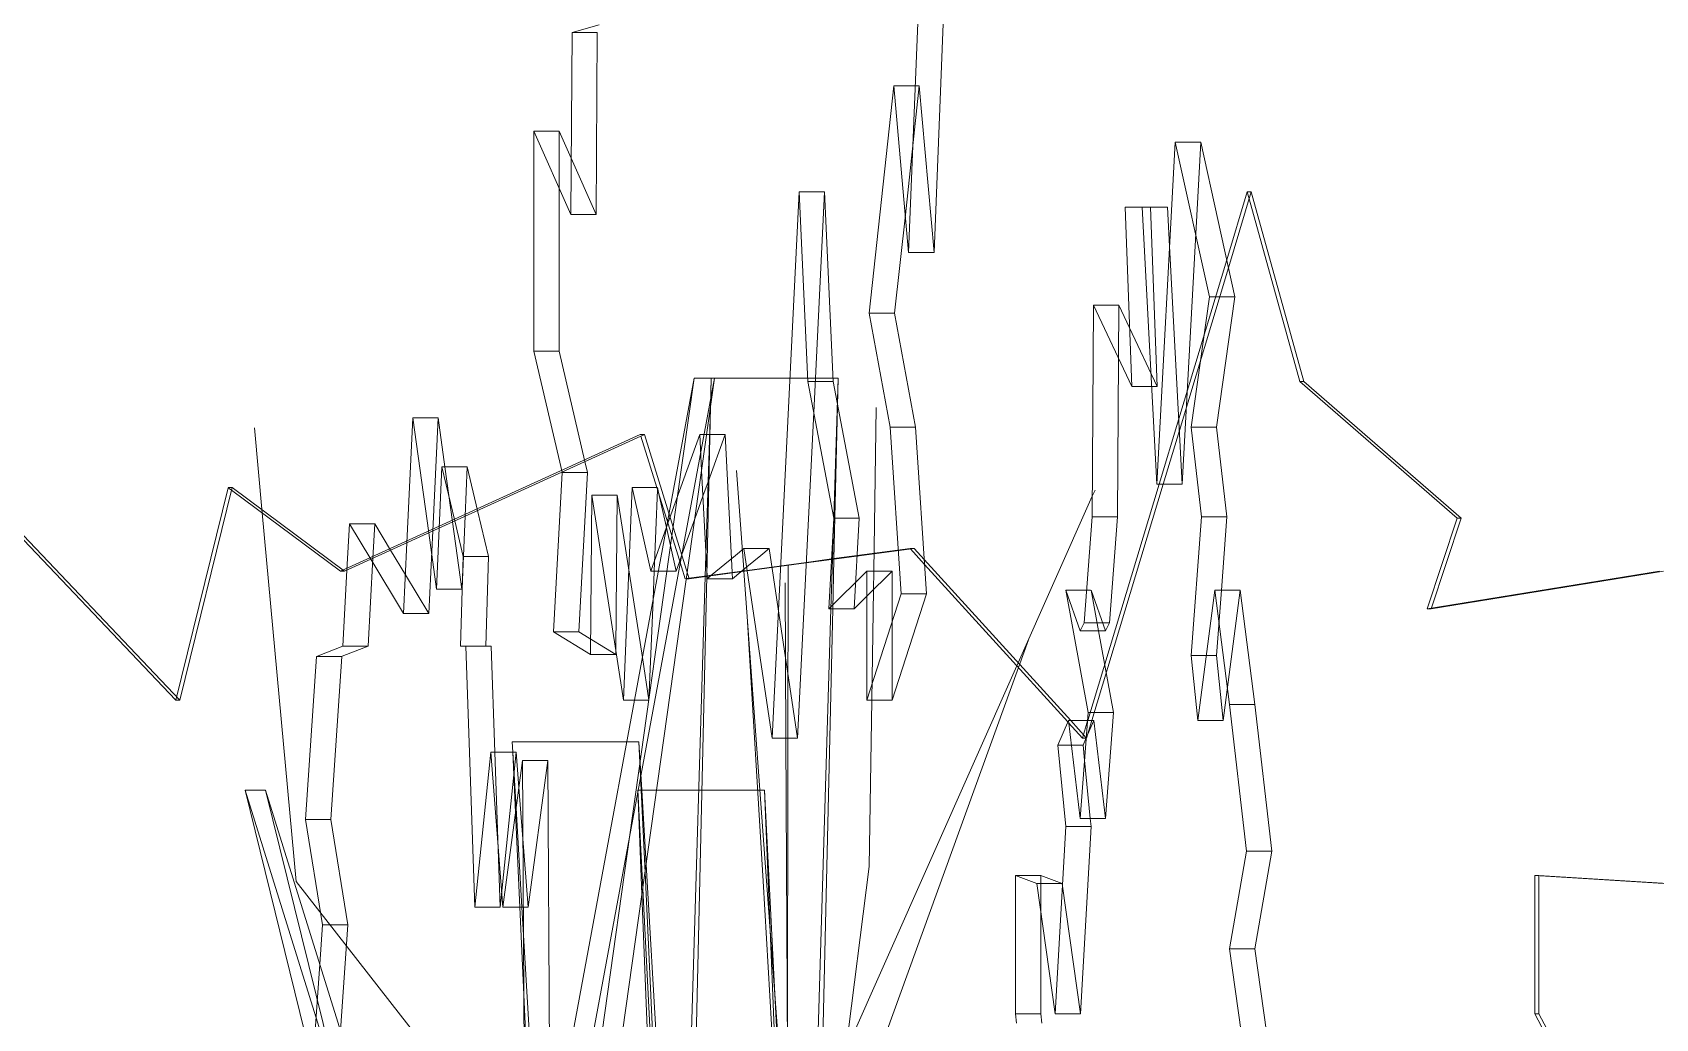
# Model space of a CAD drawing. Header units: millimetres. Extents: x -39027 to 364494, y -35256 to 94895.
# Drawn here: x 329174 to 330674, y 35051 to 35962 of the extents above; entities that cross this region are included whole.
import ezdxf

# ---------------------------------------------------------------- set-up
doc = ezdxf.new("R2010")
doc.units = ezdxf.units.MM
doc.header["$LTSCALE"] = 25
doc.layers.add('L-PLNT', color=71, linetype='Continuous', lineweight=5)

# ---------------------------------------------------------------- blocks, each defined once
blk = doc.blocks.new('PLANTING_Coloured tree scaleable - 6 Meters-971505-RAMP SECTION')
at = {"layer": 'L-PLNT'}
for p, q in [((12615.3, 59130.3), (12625.6, 59389.6)), ((12649, 59389.6), (12638.8, 59130.3)), ((12304.3, 59333.5), (12303.2, 59165.3)), ((12329.3, 59340.5), (12304.3, 59333.5)), ((12304.3, 59333.5), (12327.7, 59333.5)), ((12326.6, 59165.3), (12327.7, 59333.5)), ((12579, 59074.2), (12601.7, 59284.4)), ((12601.7, 59284.4), (12615.3, 59130.3)), ((12601.7, 59284.4), (12625.1, 59284.4)), ((12625.1, 59284.4), (12612.3, 59165.2)), ((12638.8, 59130.3), (12625.1, 59284.4)), ((12303.2, 59165.3), (12269.1, 59242.4)), ((12269.1, 59242.4), (12269.1, 59039.2)), ((12269.1, 59242.4), (12292.5, 59242.4)), ((12292.5, 59039.2), (12292.5, 59242.4)), ((12292.5, 59242.4), (12303.5, 59217.5)), ((12861.7, 59232.4), (12844.7, 58916.2)), ((12893.4, 59089.3), (12861.7, 59232.4)), ((12861.7, 59232.4), (12885.2, 59232.4)), ((12868.1, 58916.2), (12885.2, 59232.4)), ((12885.2, 59232.4), (12916.9, 59089.3)), ((12303.5, 59217.5), (12326.6, 59165.3)), ((12489.3, 58681.8), (12514.3, 59186.3)), ((12514.3, 59186.3), (12522.3, 59011.2)), ((12514.3, 59186.3), (12537.7, 59186.3)), ((12537.7, 59186.3), (12527.6, 58982.6)), ((12545.7, 59011.2), (12537.7, 59186.3)), ((12928.2, 59186.3), (12909.3, 59123.5)), ((12910.9, 59116.3), (12932, 59186.3)), ((12930.1, 59179.8), (12928.2, 59186.3)), ((12932, 59186.3), (12928.2, 59186.3)), ((12932, 59186.3), (12980.5, 59011.2)), ((12831.2, 59172.1), (12815.4, 59172.1)), ((12815.4, 59172.1), (12821.5, 59006.5)), ((12815.4, 59172.1), (12838.8, 59172.1)), ((12844.7, 58916.2), (12831.2, 59172.1)), ((12831.2, 59172.1), (12854.7, 59172.1)), ((12844.9, 59006.5), (12838.8, 59172.1)), ((12838.8, 59172.1), (12854.7, 59172.1)), ((12854.7, 59172.1), (12856.5, 59136.3)), ((12976.7, 59011.2), (12930.1, 59179.8)), ((12303.2, 59165.3), (12326.6, 59165.3)), ((12612.3, 59165.2), (12602.4, 59074.2)), ((12856.5, 59136.3), (12868.1, 58916.2)), ((12615.3, 59130.3), (12638.8, 59130.3)), ((12909.3, 59123.5), (12864.9, 58976.6)), ((12865.5, 58965.9), (12910.9, 59116.3)), ((12786.1, 59081.8), (12784.9, 58886.1)), ((12821.5, 59006.5), (12786.1, 59081.8)), ((12786.1, 59081.8), (12809.5, 59081.8)), ((12808.3, 58886.1), (12809.5, 59081.8)), ((12809.5, 59081.8), (12819.5, 59060.6)), ((12876.4, 58968.9), (12893.4, 59089.3)), ((12893.4, 59089.3), (12916.9, 59089.3)), ((12916.9, 59089.3), (12899.8, 58968.9)), ((12598.3, 58969.1), (12579, 59074.2)), ((12579, 59074.2), (12602.4, 59074.2)), ((12602.4, 59074.2), (12621.7, 58969.1)), ((12819.5, 59060.6), (12844.9, 59006.5)), ((12269.1, 59039.2), (12295.1, 58927.5)), ((12269.1, 59039.2), (12292.5, 59039.2)), ((12316.3, 58937.1), (12292.5, 59039.2)), ((12436.1, 59014.3), (12237.3, 57941.2)), ((12281.5, 57917), (12436.1, 59014.3)), ((12392.5, 58881.6), (12417.1, 59014.3)), ((12417.1, 59014.3), (12396.6, 58868.6)), ((12436.1, 59014.3), (12417.1, 59014.3)), ((12433, 59014.3), (12432.2, 58986.5)), ((12432.4, 58988.1), (12433, 59014.3)), ((12433, 59014.3), (12436.1, 59014.3)), ((12436.1, 59014.3), (12522.1, 59014.3)), ((12522.1, 59014.3), (12529.2, 59014.3)), ((12522.3, 59011.2), (12546.1, 58885)), ((12522.3, 59011.2), (12545.7, 59011.2)), ((12529.2, 59014.3), (12550.1, 59014.3)), ((12569.5, 58885), (12545.7, 59011.2)), ((12546.2, 58885.7), (12550.1, 59014.3)), ((12550.1, 59014.3), (12546.3, 58847)), ((12821.5, 59006.5), (12844.9, 59006.5)), ((13122.1, 58885), (12976.7, 59011.2)), ((12980.5, 59011.2), (12976.7, 59011.2)), ((12980.5, 59011.2), (13125.9, 58885)), ((12432.2, 58986.4), (12427.4, 58831)), ((12428.8, 58831.2), (12432.4, 58988.1)), ((12583.1, 58836), (12585.3, 58987.2)), ((12157.2, 58977.6), (12151.8, 58862.2)), ((12172, 58871.4), (12157.2, 58977.6)), ((12157.2, 58977.6), (12180.6, 58977.6)), ((12175.7, 58873.1), (12180.6, 58977.6)), ((12180.6, 58977.6), (12186.9, 58932.4)), ((12527.6, 58982.6), (12512.8, 58681.8)), ((12864.9, 58976.6), (12846.7, 58916.2)), ((12018.1, 58889.7), (12010.9, 58968.4)), ((12367.4, 58962.1), (12090.4, 58836)), ((12094.2, 58836), (12371.2, 58962.1)), ((12371.2, 58962.1), (12367.4, 58962.1)), ((12402, 58851.1), (12367.9, 58960.6)), ((12371.2, 58962.1), (12412.7, 58829)), ((12392.9, 58880.3), (12422.4, 58962.1)), ((12422.4, 58962.1), (12424.1, 58928.9)), ((12422.4, 58962.1), (12428.7, 58962.1)), ((12428.7, 58962.1), (12431.4, 58962.1)), ((12445.8, 58962.1), (12430.1, 58918.5)), ((12431.8, 58962.1), (12445.8, 58962.1)), ((12452.3, 58835.1), (12445.8, 58962.1)), ((12608.5, 58815), (12598.3, 58969.1)), ((12598.3, 58969.1), (12621.7, 58969.1)), ((12621.7, 58969.1), (12631.9, 58815)), ((12850.5, 58916.2), (12865.5, 58965.9)), ((12886.1, 58886.1), (12876.4, 58968.9)), ((12876.4, 58968.9), (12899.8, 58968.9)), ((12899.8, 58968.9), (12909.5, 58886.1)), ((12184.1, 58932.4), (12181.6, 58875.8)), ((12195.9, 58882.3), (12184.1, 58932.4)), ((12184.1, 58932.4), (12207.5, 58932.4)), ((12186.9, 58932.4), (12194, 58881.4)), ((12205.5, 58886.7), (12207.5, 58932.4)), ((12207.5, 58932.4), (12217, 58891.9)), ((12295.2, 58927.1), (12287.3, 58779.9)), ((12295.2, 58927.1), (12318.6, 58927.1)), ((12310.7, 58779.9), (12318.6, 58927.1)), ((12318.6, 58927.1), (12316.3, 58937.1)), ((12424.1, 58928.9), (12429.1, 58831.2)), ((12456.4, 58929), (12463.1, 58837.6)), ((11986.5, 58913), (11938.1, 58716.9)), ((11941.9, 58716.9), (11990.4, 58913.1)), ((11990.4, 58913.1), (11986.6, 58913.1)), ((11989.8, 58910.7), (11986.7, 58913)), ((12090.4, 58836), (11989.8, 58910.7)), ((11990.4, 58913.1), (12094.2, 58836)), ((12352, 58716.9), (12359.9, 58913.1)), ((12359.9, 58913.1), (12377, 58836)), ((12359.9, 58913.1), (12382.7, 58913.1)), ((12383.3, 58911.2), (12380.2, 58836)), ((12383.4, 58913.1), (12383.3, 58911.2)), ((12384.9, 58905.9), (12383.4, 58913.1)), ((12430.1, 58918.5), (12425.3, 58905.2)), ((12846.7, 58916.2), (12780.8, 58697.9)), ((12784.6, 58697.9), (12850.5, 58916.2)), ((12787.6, 58910.9), (12785, 58905.1)), ((12844.7, 58916.2), (12868.1, 58916.2)), ((11938.1, 58716.9), (11761.7, 58902.3)), ((11761.9, 58906.1), (11941.9, 58716.9)), ((12321.3, 58758.9), (12322.5, 58906.1)), ((12322.5, 58906.1), (12352, 58716.9)), ((12322.5, 58906.1), (12345.9, 58906.1)), ((12345.9, 58906.1), (12344.8, 58763)), ((12369.3, 58756.2), (12345.9, 58906.1)), ((12391.5, 58876.3), (12384.9, 58905.9)), ((12425.3, 58905.2), (12417.8, 58884.3)), ((12785, 58905.1), (12715.4, 58748.4)), ((12049.4, 58549.3), (12018.1, 58889.7)), ((12194, 58881.4), (12202.6, 58819.4)), ((12203.6, 58849.5), (12195.9, 58882.3)), ((12203, 58828), (12205.5, 58886.7)), ((12217, 58891.9), (12227, 58849.5)), ((12247, 58096.4), (12392.5, 58881.6)), ((12417.8, 58884.3), (12405.9, 58851.3)), ((12546.1, 58885), (12541.6, 58801)), ((12545, 58846.8), (12546.2, 58884.9)), ((12546.1, 58885), (12569.5, 58885)), ((12565, 58801), (12569.5, 58885)), ((12784.9, 58886.1), (12777.6, 58788.2)), ((12808.3, 58886.1), (12784.9, 58886.1)), ((12801, 58788.2), (12808.3, 58886.1)), ((12876.4, 58758.1), (12886.1, 58886.1)), ((12886.1, 58886.1), (12909.5, 58886.1)), ((12909.5, 58886.1), (12904.4, 58818.3)), ((13094.4, 58801), (13122.1, 58885)), ((13125.9, 58885), (13098.2, 58801)), ((13125.9, 58885), (13122.1, 58885)), ((12098.6, 58879.7), (12096.3, 58836.9)), ((12118.3, 58847), (12098.6, 58879.7)), ((12098.6, 58879.7), (12122, 58879.7)), ((12120.3, 58847.9), (12122, 58879.7)), ((12122, 58879.7), (12136.7, 58855.3)), ((12179.2, 58819.4), (12172, 58871.4)), ((12172.1, 58796.7), (12175.7, 58873.1)), ((12181.6, 58875.8), (12179.2, 58819.4)), ((12396.6, 58868.6), (12286, 58083.7)), ((12377, 58836), (12391.6, 58876.6)), ((12400.4, 58836), (12391.5, 58876.2)), ((12391.6, 58876.6), (12392.9, 58880.3)), ((12136.7, 58855.3), (12150.4, 58832.7)), ((12151.8, 58862.2), (12148.7, 58796.7)), ((12408.9, 58829), (12402, 58851.1)), ((12405.8, 58851.1), (12403.8, 58845.5)), ((12432.4, 58831.6), (12455.3, 58850.5)), ((12455.3, 58850.5), (12463.2, 58857)), ((12463.2, 58857), (12489.3, 58681.8)), ((12463.2, 58857), (12486.6, 58857)), ((12478.8, 58850.5), (12465.8, 58839.8)), ((12486.6, 58857), (12478.8, 58850.5)), ((12512.8, 58681.8), (12486.6, 58857)), ((12616.7, 58857), (12544, 58847.2)), ((12544, 58846.7), (12620.5, 58857)), ((12620.5, 58857), (12616.7, 58857)), ((12630.1, 58842.2), (12617.1, 58856.6)), ((12620.5, 58857), (12629.8, 58846.7)), ((12094.2, 58836), (12090.4, 58836)), ((12096.3, 58836.9), (12092.5, 58766.6)), ((12115.9, 58766.6), (12120.3, 58847.9)), ((12148.7, 58796.7), (12118.3, 58847)), ((12201.2, 58766.6), (12203.6, 58849.5)), ((12203.6, 58849.5), (12227, 58849.5)), ((12227, 58849.5), (12224.6, 58766.6)), ((12377, 58836), (12384, 58836)), ((12380.2, 58836), (12379.2, 58809.6)), ((12384, 58836), (12400.4, 58836)), ((12403.8, 58845.5), (12400.4, 58836)), ((12466.3, 58836.7), (12410, 58829.1)), ((12412.7, 58829), (12466.3, 58836.2)), ((12465.8, 58839.8), (12460.4, 58835.4)), ((12463.1, 58837.6), (12463.2, 58835.8)), ((12463.2, 58835.8), (12481.6, 58583.3)), ((12520.8, 58844.1), (12466.3, 58836.7)), ((12466.3, 58836.2), (12520.8, 58843.6)), ((12503.9, 58841.3), (12503.8, 58681.8)), ((12544, 58847.2), (12520.8, 58844.1)), ((12520.8, 58843.6), (12544, 58846.7)), ((12541.6, 58801), (12576.7, 58836)), ((12543.6, 58801), (12545, 58846.8)), ((12546.3, 58847), (12545.2, 58801)), ((12600.2, 58836), (12576.7, 58812.7)), ((12576.7, 58836), (12576.7, 58716.9)), ((12576.7, 58836), (12600.2, 58836)), ((12582.8, 58818.7), (12583.1, 58836)), ((12600.2, 58716.9), (12600.2, 58836)), ((12629.8, 58846.7), (12765.1, 58697.9)), ((12762.4, 58696.7), (12630.1, 58842.2)), ((13309.1, 58836), (13094.4, 58801)), ((13098.2, 58801), (13312.9, 58836)), ((12150.4, 58832.7), (12172.1, 58796.7)), ((12202.6, 58819.4), (12203, 58827.4)), ((12427.4, 58831), (12406.9, 58154.4)), ((12412.7, 58829), (12410, 58829)), ((12413.1, 58154.4), (12428.8, 58831.2)), ((12429.1, 58831.2), (12429.2, 58829)), ((12429.2, 58829), (12432.4, 58831.6)), ((12429.2, 58829), (12452.6, 58829)), ((12452.6, 58829), (12452.3, 58834.3)), ((12460.4, 58835.4), (12452.6, 58829)), ((12501.4, 58825.3), (12502, 58681.8)), ((12179.2, 58819.4), (12202.6, 58819.4)), ((12379.2, 58809.6), (12375.4, 58716.9)), ((12576.7, 58812.7), (12565, 58801)), ((12576.7, 58716.9), (12608.5, 58815)), ((12581.3, 58716.9), (12582.8, 58818.7)), ((12631.9, 58815), (12600.2, 58716.9)), ((12608.5, 58815), (12631.9, 58815)), ((12773.9, 58780.7), (12760.5, 58818.3)), ((12760.5, 58818.3), (12781.2, 58705.4)), ((12760.5, 58818.3), (12779.8, 58818.3)), ((12779.8, 58818.3), (12783.5, 58818.3)), ((12790.8, 58780.7), (12783.9, 58818.3)), ((12783.9, 58818.3), (12797.4, 58780.7)), ((12898.3, 58818.3), (12882.5, 58697.9)), ((12911.7, 58712.9), (12898.3, 58818.3)), ((12898.3, 58818.3), (12921.7, 58818.3)), ((12904.4, 58818.3), (12899.8, 58758.1)), ((12905.9, 58697.9), (12921.7, 58818.3)), ((12921.7, 58818.3), (12935.2, 58712.9)), ((12148.7, 58796.7), (12172.1, 58796.7)), ((12528.9, 58317), (12543.6, 58801)), ((12545.2, 58801), (12534, 58317)), ((12541.6, 58801), (12565, 58801)), ((13098.2, 58801), (13094.4, 58801)), ((12287.3, 58779.9), (12321.3, 58758.9)), ((12287.3, 58779.9), (12310.7, 58779.9)), ((12344.8, 58758.9), (12310.7, 58779.9)), ((12466.6, 58789), (12480.8, 58549.5)), ((12777.6, 58788.2), (12773.9, 58780.7)), ((12773.9, 58780.7), (12797.4, 58780.7)), ((12777.6, 58788.2), (12801, 58788.2)), ((12804.7, 58705.4), (12790.8, 58780.7)), ((12797.4, 58780.7), (12801, 58788.2)), ((12092.5, 58766.6), (12068.3, 58757.2)), ((12091.8, 58757.3), (12115.9, 58766.6)), ((12092.5, 58766.6), (12115.9, 58766.6)), ((12206.1, 58766.6), (12201.2, 58766.6)), ((12201.2, 58766.6), (12224.6, 58766.6)), ((12214.6, 58525.4), (12206.1, 58766.6)), ((12206.1, 58766.6), (12229.5, 58766.6)), ((12224.6, 58766.6), (12229.5, 58766.6)), ((12229.5, 58766.6), (12233, 58668.6)), ((12344.8, 58763), (12344.8, 58758.9)), ((12726.1, 58772.6), (12716.8, 58746.9)), ((12068.3, 58757.2), (12058, 58606.5)), ((12068.3, 58757.2), (12091.7, 58757.2)), ((12081.5, 58606.5), (12091.7, 58757.2)), ((12321.3, 58758.9), (12344.8, 58758.9)), ((12375.4, 58716.9), (12369.3, 58756.2)), ((12715.4, 58748.4), (12523.6, 58317)), ((12716.8, 58746.9), (12574, 58352.3)), ((12882.5, 58697.9), (12876.4, 58758.1)), ((12876.4, 58758.1), (12890.4, 58758.1)), ((12890.4, 58758.1), (12899.8, 58758.1)), ((12899.8, 58758.1), (12905.9, 58697.9)), ((11941.9, 58716.9), (11938.1, 58716.9)), ((12352, 58716.9), (12362, 58716.9)), ((12362, 58716.9), (12375.4, 58716.9)), ((12576.7, 58716.9), (12600.2, 58716.9)), ((12578.9, 58563), (12581.3, 58716.9)), ((12781.2, 58705.4), (12773.9, 58607.6)), ((12781.2, 58705.4), (12804.7, 58705.4)), ((12797.4, 58607.6), (12804.7, 58705.4)), ((12927.6, 58577.4), (12911.7, 58712.9)), ((12911.7, 58712.9), (12935.2, 58712.9)), ((12935.2, 58712.9), (12951, 58577.4)), ((12763, 58697.9), (12753.2, 58675.3)), ((12773.9, 58607.6), (12763, 58697.9)), ((12763, 58697.9), (12780.7, 58697.9)), ((12775.9, 58681.8), (12763.2, 58695.8)), ((12765.1, 58697.9), (12779.5, 58682.1)), ((12780.7, 58697.6), (12775.9, 58681.8)), ((12779.5, 58681.9), (12786.4, 58697.9)), ((12779.7, 58681.8), (12784.6, 58697.9)), ((12780.7, 58697.9), (12786.4, 58697.9)), ((12786.4, 58697.9), (12797.4, 58607.6)), ((12882.5, 58697.9), (12905.9, 58697.9)), ((12249.6, 58668.6), (12249, 58678.4)), ((12249, 58678.4), (12249.5, 58668.6)), ((12249, 58678.4), (12354.8, 58678.4)), ((12354.8, 58678.4), (12366.2, 58678.4)), ((12368.2, 58633.5), (12366.2, 58678.4)), ((12366.2, 58678.4), (12368.8, 58633.5)), ((12489.3, 58681.8), (12512.8, 58681.8)), ((12502, 58681.8), (12503.6, 58317)), ((12503.8, 58681.8), (12503.5, 58317)), ((12753.2, 58675.3), (12760.5, 58600)), ((12753.2, 58675.3), (12776.6, 58675.3)), ((12779.5, 58681.8), (12775.9, 58681.8)), ((12776.6, 58675.3), (12779.5, 58681.9)), ((12778, 58661.5), (12776.6, 58675.3)), ((12229.3, 58668.6), (12214.6, 58525.4)), ((12240.3, 58525.4), (12229.3, 58668.6)), ((12229.3, 58668.6), (12252.7, 58668.6)), ((12233, 58668.6), (12238, 58525.4)), ((12238, 58525.4), (12252.7, 58668.6)), ((12258.6, 58661.1), (12240.3, 58525.4)), ((12249.5, 58668.6), (12252.1, 58612.9)), ((12252.6, 58617), (12249.6, 58668.6)), ((12252.7, 58668.6), (12255.2, 58636)), ((12261, 58261.6), (12258.6, 58661.1)), ((12258.6, 58661.1), (12282, 58661.1)), ((12263.7, 58525.4), (12282, 58661.1)), ((12282, 58661.1), (12284.2, 58297.2)), ((12783.2, 58607.6), (12778, 58661.5)), ((12128.4, 58122.8), (12002.2, 58633.5)), ((12002.2, 58633.5), (12161.1, 58124.5)), ((12021.2, 58633.5), (12002.2, 58633.5)), ((12237.3, 57941.2), (12021.2, 58633.5)), ((12021.2, 58633.5), (12194.9, 57930.3)), ((12255.2, 58636), (12263.7, 58525.4)), ((12369.6, 58542.6), (12365, 58633.5)), ((12365, 58633.5), (12368.9, 58537.2)), ((12365.5, 58633.5), (12382.5, 58633.5)), ((12371.8, 58557.6), (12368.2, 58633.5)), ((12368.8, 58633.5), (12372.8, 58564.9)), ((12382.5, 58633.5), (12421.4, 58633.5)), ((12421.4, 58633.5), (12482.1, 58633.5)), ((12494.9, 58317), (12482.1, 58633.5)), ((12482.1, 58633.5), (12498.3, 58317)), ((12252.1, 58612.9), (12256.1, 58525.4)), ((12258, 58525.4), (12252.6, 58617)), ((12058, 58606.5), (12073.8, 58509.2)), ((12058, 58606.5), (12080.9, 58606.5)), ((12097.2, 58509.2), (12081.5, 58606.5)), ((12760.5, 58600), (12750.8, 58426.9)), ((12760.5, 58600), (12783.9, 58600)), ((12773.9, 58607.6), (12797.4, 58607.6)), ((12774.2, 58426.9), (12783.9, 58600)), ((12783.9, 58600), (12783.2, 58607.6)), ((12481.6, 58583.3), (12501, 58317)), ((12911.7, 58487.1), (12927.6, 58577.4)), ((12927.6, 58577.4), (12951, 58577.4)), ((12951, 58577.4), (12935.2, 58487.1)), ((12388.3, 58201), (12371.8, 58557.6)), ((12372.8, 58564.9), (12393.1, 58216.3)), ((12547.5, 58317), (12578.9, 58563)), ((12733.7, 58547.3), (12714.2, 58554.9)), ((12714.2, 58554.9), (12714.2, 58426.9)), ((12714.2, 58554.9), (12737.6, 58554.9)), ((12737.6, 58426.9), (12737.6, 58554.9)), ((12737.6, 58554.9), (12757.1, 58547.3)), ((13194, 58426.9), (13194, 58554.9)), ((13194, 58554.9), (13313, 58547.3)), ((13197.8, 58554.9), (13194, 58554.9)), ((13316.8, 58547.3), (13197.8, 58554.9)), ((13197.8, 58554.9), (13197.8, 58426.9)), ((12239.1, 58306.3), (12049.4, 58549.3)), ((12368.9, 58537.2), (12388.6, 58050.2)), ((12394.9, 58048.1), (12369.6, 58542.6)), ((12480.8, 58549.5), (12491.9, 58363.6)), ((12750.8, 58426.9), (12733.7, 58547.3)), ((12733.7, 58547.3), (12757.1, 58547.3)), ((12757.1, 58547.3), (12757.4, 58545.1)), ((12757.4, 58545.1), (12774.2, 58426.9)), ((12238, 58525.4), (12214.6, 58525.4)), ((12240.3, 58525.4), (12263.7, 58525.4)), ((12256.1, 58525.4), (12270.2, 58221.5)), ((12274.4, 58244.1), (12258, 58525.4)), ((12073.8, 58509.2), (12071.3, 58473)), ((12073.8, 58509.2), (12097.2, 58509.2)), ((12090.4, 58411.6), (12097.2, 58509.2)), ((12928.8, 58366.7), (12911.7, 58487.1)), ((12911.7, 58487.1), (12935.2, 58487.1)), ((12935.2, 58487.1), (12952.2, 58366.7)), ((12071.3, 58473), (12066.7, 58407)), ((12714.2, 58426.9), (12714.9, 58418.4)), ((12714.2, 58426.9), (12737.6, 58426.9)), ((12738.3, 58418.4), (12737.6, 58426.9)), ((12750.8, 58426.9), (12774.2, 58426.9)), ((13296.3, 58234.6), (13194, 58426.9)), ((13197.8, 58426.9), (13194, 58426.9)), ((13197.8, 58426.9), (13301.9, 58231.2))]:
    blk.add_line(p, q, dxfattribs=at)

msp = doc.modelspace()

# ---------------------------------------------------------------- block references
at = {"layer": 'L-PLNT'}
msp.add_blockref('PLANTING_Coloured tree scaleable - 6 Meters-971505-RAMP SECTION', (317368.4, -23371.3), dxfattribs=at)

doc.saveas('drawing.dxf')
